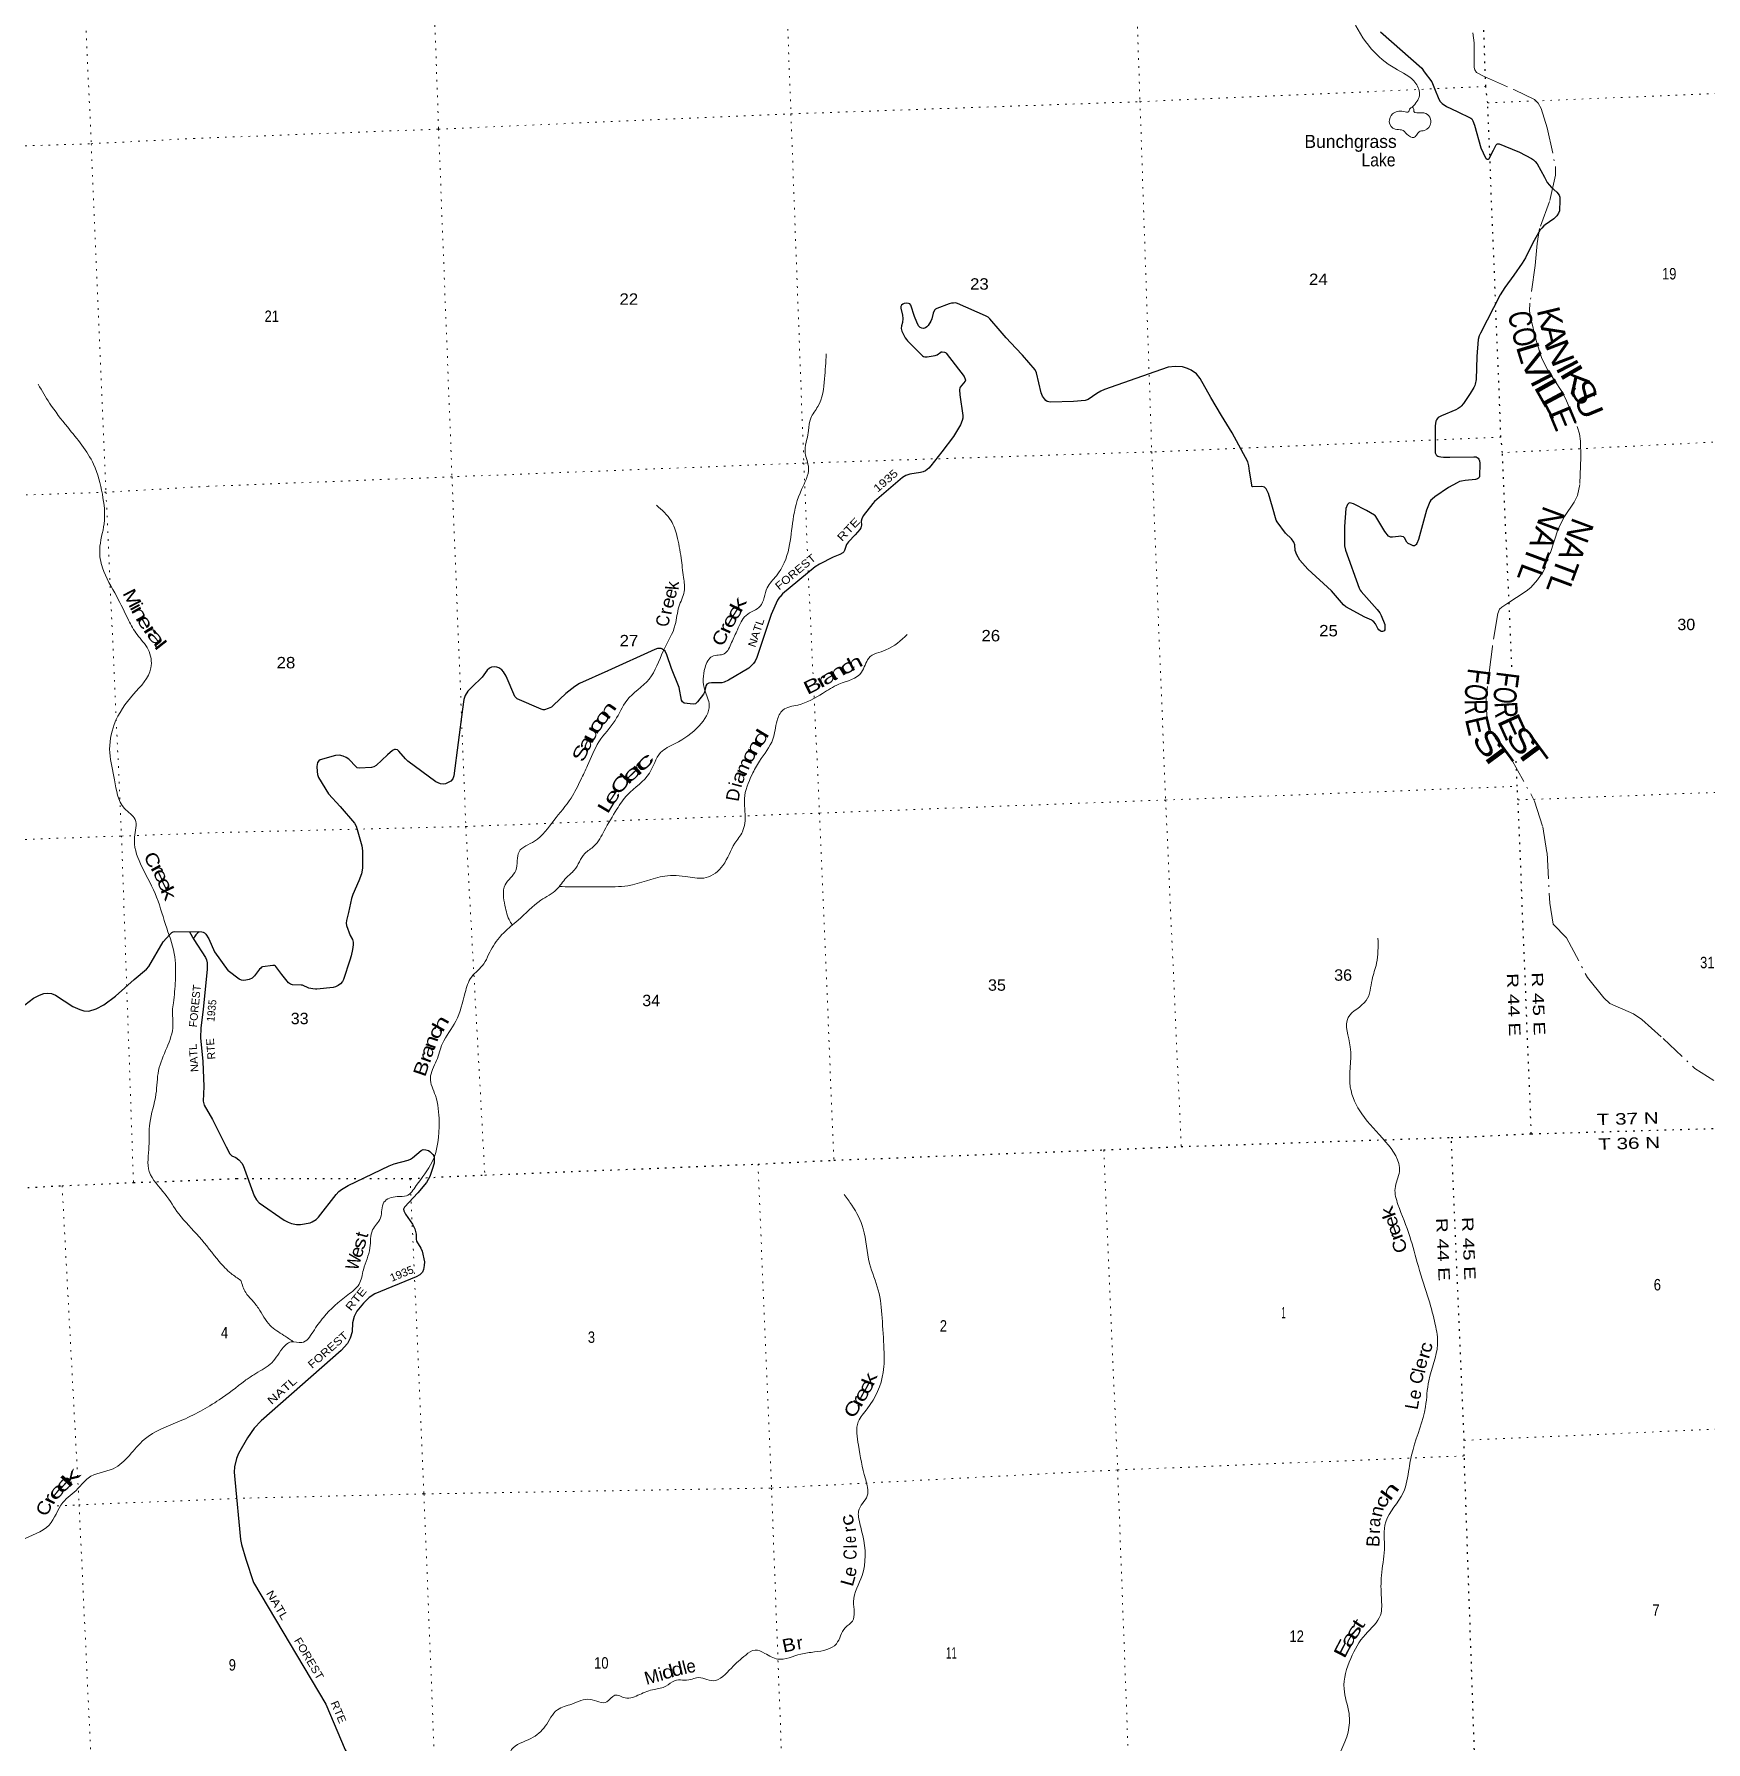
# Model space of a CAD drawing. Header units: feet. Extents: x 727543 to 978287, y 379550 to 572970.
# Drawn here: x 911466 to 937058, y 435364 to 461511 of the extents above; entities that cross this region are included whole.
import ezdxf
from ezdxf.enums import TextEntityAlignment as Align

# ---------------------------------------------------------------- set-up
doc = ezdxf.new("R2010")
doc.units = ezdxf.units.FT
doc.header["$LTSCALE"] = 80
doc.linetypes.add('DOT_DASHED', pattern=[7.7, 5, -1.2, 0.3, -1.2])
doc.linetypes.add('DOTTED', pattern=[1.5, 0.3, -1.2])
for name, color, linetype, lineweight in [('29', 7, 'Continuous', 25), ('39', 7, 'Continuous', 13), ('44', 7, 'DOT_DASHED', 13), ('6', 7, 'DOTTED', 25), ('7', 7, 'DOTTED', 13)]:
    doc.layers.add(name, color=color, linetype=linetype, lineweight=lineweight)
doc.layers.add('30', color=7, linetype='Continuous')
doc.layers.add('41', color=7, linetype='Continuous')

msp = doc.modelspace()

# ---------------------------------------------------------------- linework, layer by layer
at = {"layer": '29'}
for points in [[(932076.58, 461547.99), (932707.57, 460990.46), (932747.12, 460935.48), (932861.25, 460778.5), (932905.9, 460677.43), (932969.24, 460516.68), (932992.08, 460479.27), (933023.56, 460448.12), (933085.53, 460404.46), (933248.62, 460325.15), (933458.86, 460225.82), (933474.48, 460212.39), (933490.49, 460184.2), (933514.5, 460117.09), (933615.57, 459772.53), (933682.67, 459617.92), (933692.97, 459604.44), (933711.66, 459598.21), (933726.2, 459598.21), (933739.36, 459605.81), (933805.89, 459732.86), (933848.72, 459818.47), (933857.11, 459827.94), (933867.24, 459831.56), (933894.41, 459828.86), (933980.95, 459797.28), (934203.13, 459702.38), (934388.75, 459605.6), (934418.78, 459587.82), (934446.88, 459559.94), (934476.93, 459523.4), (934586.96, 459321.36), (934630.69, 459239.86), (934662.79, 459199.25), (934690.16, 459170.02), (934778.05, 459093.26), (934810.6, 459047.44), (934821.66, 459012.22), (934823.04, 458969.41), (934815.43, 458806.5), (934801.06, 458767.45), (934779.08, 458729.62), (934731.3, 458680.53), (934600.49, 458592.47), (934579.72, 458575.85), (934546.46, 458541.32), (934523.73, 458512.55), (934408.59, 458313.21), (934297.37, 458084.48), (934245.06, 458003.73), (934116.87, 457819.28)], [(934116.87, 457819.28), (933981.62, 457630.37), (933909.78, 457521.29), (933605.75, 456932.16), (933588.15, 456893.76), (933572.68, 456835.58), (933552.48, 456575.34), (933539.19, 456220.77), (933525.85, 456150.87), (933519.62, 456130.09), (933503.99, 456100.97), (933451.2, 456006.46), (933346.16, 455855.76), (933312.46, 455813.19), (933296.32, 455797.58), (933267.81, 455777.86), (933229.49, 455757.33), (933012.97, 455667.33), (932980.66, 455652.12), (932960.97, 455638.64), (932943.99, 455620.67), (932933.97, 455607.47), (932926.66, 455585.62), (932918.39, 455551.37), (932913.08, 455512.96), (932912.34, 455142.74), (932915.79, 455101.49), (932923.54, 455078.6), (932930.32, 455067.2), (932940.15, 455057.82), (932953.17, 455049.54), (932971.75, 455042.19)], [(926256.91, 456966.04), (926095.44, 457153.52), (926069.88, 457176.43), (926028.35, 457199.28), (925602.62, 457384.23), (925571.47, 457394.62), (925540.89, 457393.82), (925509.16, 457390.46), (925473.86, 457380.07), (925284.88, 457311.5), (925264.11, 457299.03), (925250.51, 457285.15), (925226.73, 457240.84), (925208.29, 457152.91), (925193.5, 457114.08), (925154.04, 457049.67), (925131.2, 457026.81), (925109.91, 457013.3), (925095.37, 457008.11), (925079.28, 457006.03), (925054.36, 457008.11), (925029.96, 457021.61), (925006.59, 457045.51), (924976.46, 457102.61), (924941.67, 457187.92), (924886.01, 457363.04), (924872.12, 457379.03), (924851.36, 457386.31), (924826.44, 457389.42), (924786.74, 457385.75), (924762.06, 457376.96), (924744.4, 457361.37), (924734.02, 457342.67), (924732.57, 457315.46), (924760, 457207.77), (924766.73, 457154.61), (924761.5, 457093.14), (924743.88, 457043.44), (924740.09, 457003.87), (924742.84, 456984.21), (924751.15, 456963.43), (924802.55, 456859.53), (924819.67, 456835.62), (924837.86, 456814.85), (925065.78, 456585.24), (925082.4, 456573.81), (925101.41, 456569.75), (925138.47, 456571.73), (925259.67, 456591.34), (925292.15, 456602.9), (925345.1, 456640.3), (925353.41, 456644.46), (925364.64, 456645.28), (925403.25, 456643.42), (925418.83, 456637.19), (925429.56, 456627.42), (925702.07, 456268.69), (925719.95, 456228.85), (925724.1, 456214.31), (925716.28, 456198.76), (925644.69, 456105.74), (925638.95, 456093.78), (925632.72, 456062.61), (925636.26, 455986.74), (925683.6, 455671.94), (925683.6, 455632.46), (925674.38, 455595.73), (925648.3, 455528.56), (925539.02, 455351.61), (925359.95, 455117.37)], [(929645.1, 455673.71), (929479.87, 455947.1), (929317.91, 456239.23), (929259.61, 456307.65), (929180.84, 456363.92), (929122.69, 456393.01), (929047.93, 456417.94), (928936.21, 456423.18), (928827.8, 456409.63), (928620.85, 456341.82), (927852.77, 456068.84), (927797.73, 456043.9), (927735.81, 456009.31), (927603.87, 455916.2), (927554.76, 455902.6), (927375.4, 455888.15), (927027.26, 455877.66), (926973.05, 455888.27), (926951.47, 455900.52), (926931.73, 455927.53), (926903.7, 455969.09), (926882.58, 456017.92), (926812.33, 456324.43), (926789.36, 456368.79), (926597.34, 456595.52), (926492.5, 456702.64), (926347.82, 456860.48), (926256.91, 456966.04)], [(930070.97, 454821.46), (930063.45, 454900.99), (930047.06, 454964.83), (929806.2, 455407.15), (929645.1, 455673.71)], [(925359.95, 455117.37), (925194.53, 454900.99), (925163.62, 454865.77), (925109.38, 454826.19), (925078.23, 454809.56), (925036.91, 454799), (924872.64, 454772.16), (924809.05, 454750.85), (924758.42, 454724.36), (924332.28, 454356.06), (924305.69, 454325.39), (924158.24, 454134.21), (924135.24, 454089.68), (924127.09, 454055.25), (924131.24, 453992.91), (924123.34, 453952.45), (924106.32, 453926.41), (924036.11, 453844.8), (923933.95, 453737.31), (923901.88, 453695.28), (923871.65, 453604.31), (923863.35, 453585.61), (923845.47, 453566.57), (923801.04, 453541.97), (923696.53, 453503.05), (923489.53, 453396.51), (923423.45, 453354.75), (922924.66, 452939.34), (922885.21, 452897.78), (922878.98, 452889.47), (922843.56, 452845.72), (922749.72, 452625.17), (922528.44, 451967.62), (922502.06, 451908.64), (922480.25, 451875.39), (922450.14, 451844.22), (922404.69, 451804.38), (922095.02, 451617.72), (922031.03, 451590.22), (921991.18, 451580.31), (921960.03, 451578.24), (921837.5, 451578.24), (921793.89, 451574.08), (921766.44, 451558.91), (921750.28, 451534.6), (921727.99, 451434.84), (921714.97, 451403.68), (921623.6, 451285.24), (921590.37, 451256.14), (921556.62, 451249.83), (921415.27, 451267.06), (921391, 451287.31), (921378.54, 451314.33), (921339.5, 451507.87)], [(932971.75, 455042.19), (932999.89, 455037.07), (933042.47, 455032.91), (933139.04, 455031.9), (933504.9, 455040.57), (933541.39, 455037.07), (933555.89, 455030.82), (933571.51, 455019.41), (933582.89, 455001.73), (933591.24, 454978.89), (933596.4, 454943.15), (933592.63, 454737.8), (933588.63, 454724.33), (933576.66, 454710.81), (933560.59, 454700.43), (933531.62, 454693.43), (933375.18, 454677.94), (933319.15, 454667.17), (933286.47, 454658.87), (933248.54, 454642.24), (933118.96, 454570.46), (932910.04, 454428.21), (932866.43, 454392.88), (932848.8, 454374.18), (932832.02, 454349.25), (932781.57, 454222.76), (932658.58, 453771.83), (932633.84, 453711.3), (932623.98, 453696.75), (932611, 453684.29), (932598.02, 453678.05), (932578.95, 453678.53), (932534.16, 453694.68), (932500.41, 453713.38), (932480.71, 453733.47), (932442.27, 453798.58), (932428.01, 453812.12), (932399.69, 453821.43), (932379.97, 453822.47), (932351.27, 453821.53), (932260.56, 453808.97), (932228.87, 453811.24), (932210.71, 453817.28), (932199.29, 453826.63), (932145.78, 453896.88), (932008.03, 454125.49), (931996.91, 454139.39), (931986, 454147.7), (931862.39, 454217.01), (931661.51, 454320.18), (931629.61, 454329.65), (931595.58, 454332.65), (931584.67, 454326.41), (931572.73, 454309.79), (931560.27, 454284.85), (931554.56, 454273.42), (931547.6, 454248.34), (931525.95, 453969.94), (931527.56, 453675.99), (931540.98, 453610.32), (931752.89, 453029.72), (931767.43, 452998.55), (931779.71, 452974.77), (932024.94, 452703.47), (932065.29, 452648.69), (932089.32, 452607.88), (932141.17, 452470.24), (932145.91, 452439.57), (932143.32, 452404.24), (932141.76, 452390.73), (932132.93, 452377.22), (932120.99, 452367.87), (932108.25, 452362.47), (932088.8, 452365.8), (932070.63, 452375.14), (932053.5, 452389.69), (932038.39, 452410.34), (932000.54, 452482.16), (931974.84, 452514.77), (931956.93, 452529.96), (931942.39, 452539.31), (931837.92, 452584.46), (931545.39, 452743.31), (931511.47, 452771.01), (931324.74, 452985.14), (930962.48, 453318.62), (930841.71, 453458.84), (930794.77, 453540.15), (930769.03, 453602.23), (930764.88, 453693.66), (930752.63, 453733.85), (930717.11, 453780.94), (930621.72, 453870.15), (930493.72, 454042.76), (930481.4, 454069.78), (930423.15, 454268.78)], [(930423.15, 454268.78), (930361.68, 454478.79), (930329.27, 454550.85), (930300.2, 454576.81), (930259.83, 454585.92), (930115.2, 454578.89), (930111.12, 454580.76), (930070.97, 454821.46)], [(921339.5, 451507.87), (921222, 451797.54), (921151.18, 452008.35), (921124.14, 452062.42), (921107.53, 452079.04), (921086.23, 452092.61), (921063.92, 452101.9), (921030.69, 452103.98), (921007.84, 452101.9), (920965.72, 452086.42), (920248.78, 451761.11), (920241.86, 451758.02)], [(920248.78, 451761.11), (919814.8, 451567.63), (919743.11, 451524.21), (919604.2, 451415.46), (919418.58, 451235.99), (919386.95, 451208.35), (919335.04, 451183.41), (919281.04, 451166.79), (919256.12, 451164.71), (919229.39, 451173.09), (918860.37, 451333.31), (918842.85, 451347.58), (918826.24, 451368.36), (918692.85, 451679.59), (918652.83, 451744.48), (918625.83, 451775.65), (918578.33, 451806.39), (918548.99, 451817.22), (918507.45, 451823.45), (918470.07, 451819.29), (918435.59, 451803.45), (918399.46, 451771.5), (918325.22, 451662.81), (918168.88, 451512.52), (918106.64, 451449.4), (918065.11, 451384.98), (918046.42, 451322.65), (918024.3, 451175.53), (917890.63, 450152.83), (917876.13, 450109.08), (917842.9, 450071.68), (917763.52, 450033.74), (917739.06, 450025.96), (917689.22, 450030.12), (917617.84, 450060.88), (917185.61, 450381.31), (917150.29, 450416.86), (917049.59, 450533), (917027.77, 450551.7), (916999.1, 450558.49), (916980.01, 450555.86), (916954.06, 450541.31), (916874.1, 450476.89), (916699.65, 450310.65), (916666.42, 450289.87), (916631.42, 450280.15), (916440.63, 450269.51), (916413.06, 450277.4), (916396.45, 450289.87), (916281.47, 450408.84), (916243.81, 450437.41), (916196.04, 450458.2), (916139.97, 450470.66), (916078.54, 450466.18), (915845.14, 450401.75), (915822.23, 450385.46), (915805.61, 450358.45), (915796.09, 450295.42), (915797.31, 450221.3), (915805.61, 450173.51), (915821.35, 450127.29), (915973.73, 449881.09), (916150.7, 449686.03), (916367.82, 449427.99), (916394.38, 449381.78), (916412.03, 449333.98), (916482.64, 449080.46), (916491.44, 449003.73), (916490.94, 448739.67), (916476.02, 448653.11), (916439.03, 448548.49), (916344.82, 448338.72), (916322.73, 448276.26), (916278.84, 448062.8), (916245.89, 447941.7), (916241.74, 447898.06), (916246.74, 447862.5), (916305.74, 447709.63), (916338.31, 447646.62), (916348.7, 447607.14), (916352.31, 447568.4), (916340.39, 447494.93), (916321.3, 447398.32), (916298.74, 447331.14)], [(912995.06, 447035.36), (913183.68, 447194.64), (913219.76, 447236.78), (913439.51, 447615.27), (913540.87, 447726.6), (913555.93, 447741.14), (913575.14, 447755.69), (913592.27, 447764), (913613.12, 447768.74), (914033.94, 447764.82), (914053.29, 447760.88), (914073.54, 447751.54), (914094.31, 447730.76), (914142.11, 447660.54), (914228.78, 447458.91), (914434.62, 447169.23)], [(913843.24, 447766.6), (913909.83, 447648.86), (914089.66, 447372.84), (914104.17, 447338.02), (914112.48, 447290.23), (914115.06, 447191.91), (914053.71, 446579.24), (914016.95, 446296.97), (914013.62, 446142.57), (914046.24, 445780.28), (914065.34, 445395.47), (914053.44, 445175.32), (914068.87, 445112.54), (914194.98, 444894.34), (914405.29, 444471.8), (914463.44, 444364.47), (914474.96, 444350.88), (914492.08, 444336.74), (914552.63, 444311.2)], [(913992.9, 447765.2), (913965.32, 447743.25), (913942.48, 447720.39), (913919.64, 447691.3), (913903.29, 447660.42)], [(916298.74, 447331.14), (916200.21, 447037.76), (916185.14, 447004.52), (916156.59, 446971.26), (916118.18, 446942.17), (916077.68, 446923.47), (916044.37, 446915.89), (915793.16, 446886.06), (915771.87, 446886.07), (915733.31, 446891.01), (915668.56, 446904.77), (915574.66, 446947.88), (915551.22, 446951.53), (915419.87, 446953.6), (915389.1, 446963.57), (915357.56, 446984.77), (915255.75, 447113.86), (915166.51, 447233.09), (915161.31, 447239.32), (915144.99, 447248.85), (915130.16, 447251.79), (915120.82, 447251.79), (914961.95, 447227.89), (914948.45, 447222.7), (914934.91, 447211.38), (914917.3, 447194.64), (914838.9, 447093.86), (914825.92, 447077.24), (914803.6, 447058.53), (914755.83, 447037.75), (914705.99, 447025.28), (914671.2, 447023.21), (914639.54, 447027.36), (914604.23, 447041.91), (914434.62, 447169.23)], [(912533.69, 446646.06), (912710.96, 446780.68), (912995.06, 447035.36)], [(910002.54, 446654.16), (910050.04, 446254.27), (910083.22, 446172.29), (910157.98, 446101.64), (910232.74, 446068.39), (910367.2, 446056.21), (910813.49, 446081.15), (910876.5, 446105.79), (910922.19, 446147.35), (911137.08, 446435.94), (911225.38, 446550.47), (911325.06, 446650.22), (911457.97, 446749.96), (911547.52, 446794.85), (911615.8, 446820.61), (911673.94, 446828.92), (911732.09, 446820.61), (911794.29, 446794.77), (912056.07, 446623.61), (912164.04, 446575.41), (912224.26, 446558.79), (912304.86, 446552.99), (912413.24, 446587.88), (912533.69, 446646.06)], [(914552.63, 444311.2), (914597.49, 444276.07), (914643.18, 444226.2), (914666, 444190.24), (914835.26, 443721.29), (914868.5, 443660.97), (914912.87, 443617.35), (915293.26, 443348.88), (915352.38, 443320.18), (915404.3, 443301.48), (915483.21, 443284.85), (915544.6, 443287.18), (915690.89, 443309.79), (915724.11, 443324.33), (915781.77, 443359.8), (915819.64, 443399.14), (916089.86, 443744.72), (916131.16, 443789.81), (916172.69, 443818.9), (916272.81, 443879.83), (916899.29, 444181.24), (916979.51, 444211.65), (917192.36, 444267.86), (917228.71, 444286.46), (917257.79, 444305.16), (917392.91, 444419.68), (917419.77, 444431.92), (917461.31, 444429.84), (917500.77, 444417.38), (917522.2, 444402.04), (917569.3, 444357.11), (917585.91, 444334.25), (917591.66, 444301.84), (917587.99, 444226.2), (917558.76, 444127.67), (917525.69, 444020.47), (917470.28, 443929.44), (917340.31, 443772.02), (917133.82, 443551.58), (917121.77, 443521.75), (917125.92, 443494.73), (917153.15, 443445.62), (917258.43, 443292.34), (917295.17, 443218.36), (917315.42, 443139.4), (917311.79, 443060.43), (917320.75, 443030.94), (917386.55, 442923.28), (917405.99, 442874.95), (917440.55, 442713.4), (917438.88, 442654.77), (917428.08, 442597.03), (917409.39, 442557.55), (917367.86, 442515.99), (917313.36, 442483.43), (916681.57, 442224.09), (916595.31, 442164.81), (916506.96, 442079.2), (916408.4, 441957.01), (916362.71, 441873.89), (916339.16, 441777.62), (916333.64, 441641.15), (916302.02, 441544.96), (916261.99, 441461.42), (916166.95, 441357.18), (914940.63, 440278.46), (914832.15, 440165.75), (914729.81, 440019.56)], [(914729.81, 440019.56), (914594.81, 439778.95), (914561.94, 439700.85), (914535.12, 439576.73), (914529.07, 439495.33), (914539.17, 439381.13), (914623.57, 438463.61), (914639.16, 438383.81), (914707.2, 438158.22), (914826.11, 437805.55)], [(914826.11, 437805.55), (915931.36, 435938.58), (916226.26, 435242.62), (916353.29, 435035.77), (916718.28, 434547.46), (916753.13, 434505.2), (916809.34, 434464.1), (917023.36, 434372.94), (917373.13, 434250.28), (917411.45, 434235.06), (917442.61, 434205.97), (917467.53, 434172.72), (917538.1, 434052.8), (917583.82, 433939.98), (917594.21, 433894.27), (917589.82, 433809.13), (917558.9, 433661.53), (917498.85, 433560.52), (917105.34, 433140.44), (917050.1, 433079.68), (917033.49, 433046.43), (917019.09, 433000.64), (917023.71, 432849.9), (917053.28, 432418.73)]]:
    msp.add_lwpolyline(points, dxfattribs=at)
at = {"layer": '39'}
for points in [[(938466.35, 479388.03), (938038.42, 479170.74), (937566.73, 478943.34), (936842.45, 478554.81), (936311.15, 478229.12), (935669.26, 477735.66), (935314.15, 477445.63), (934583.06, 476993.99), (933968.07, 476991.74), (933668.44, 476840.26), (933437.23, 476425.24), (933284.79, 475897), (933185.18, 475209.65), (932964, 474951.01), (932597.39, 474532.86), (932251.11, 474267.58), (931599.49, 473959.8), (931277.51, 473616.88), (931128.89, 473092.9), (931227.37, 472873.46), (931438.5, 472550.7), (931508.13, 472418.79), (931579.75, 472210.07), (931693.84, 471963.13), (931798.72, 471814.87), (931823.29, 471615.8), (931914.76, 471375.75), (932008.06, 471216.76), (932142.03, 471015.4), (932172.36, 470899.62), (932147.18, 470839.59), (932251.96, 470731.8), (932324.33, 470547.41), (932467.56, 470439.64), (932520.59, 470547.7), (932704.64, 470587.81), (932936.18, 470339), (933024.61, 470234.39), (933096.99, 470088.46), (933242.84, 469853.32), (933462.16, 469567.42), (933534.15, 469196.81), (933512.18, 468881.94), (933662.76, 468479.06), (933820.39, 468250.61), (934047.4, 468127.05), (934341.18, 467887.6), (934631.77, 467631.8), (934865.42, 467342.62), (935160.55, 467000.03), (935378.43, 466896.21), (935949.4, 466695.75), (936315.56, 466310.37), (936580.42, 465966.18), (936710.81, 465562.23), (936799.65, 464676.41), (936824.28, 464321.5), (937056.95, 463935.12), (937360.69, 463621.32), (937503.59, 463133.03), (937695.62, 462865.93), (937928.1, 462560.49), (938128.99, 462085.4), (938161.86, 461534.6), (938135.18, 461116.26), (938318.87, 461008.61), (938643.31, 460685.78), (938699.09, 460779.82), (938815.29, 460840.62), (939034.07, 460874.49), (939298.25, 460736.69), (939409.27, 460548.28), (939581.22, 460587.76), (939713.17, 460772.86), (939907.61, 460730.54), (940054, 460562.22), (940321.99, 460042.11), (940589.46, 459880.2), (940854.61, 459801.16), (941231.79, 459707.81), (941631.13, 459461.82), (941743.41, 459210.73), (941773.09, 459030.15), (941950.04, 458742.01), (942147.54, 458293.05), (942126.55, 458075.38), (942451.46, 457898.3), (942913.58, 457728.5), (943267.69, 457534.76), (943318.18, 457343.14), (943418.18, 456862.69)], [(926362.41, 470837.84), (926648.39, 470515.7), (927056.39, 470104.21), (927361.64, 469877.52), (927758.31, 469605.07), (927898.4, 469325.1), (928034.35, 469008.48), (928214.46, 468659.79), (928424.82, 468235.79), (928649.03, 467972.42), (929135.76, 467718.92), (929383.36, 467549.89), (929564.78, 467292.35), (929647.15, 466800.85), (929556.57, 466134.22), (929487.43, 465754.1), (929658.28, 465311.82), (930004.27, 464615.71), (930226.06, 464437.22), (930327.92, 464114.74), (930425.34, 463877.03), (930962.94, 463270.02), (931382.41, 462523.16), (931638.65, 461763.59), (931936.71, 461287.58), (932294.29, 460988.77), (932618.02, 460756.99), (932674.24, 460571.75), (932563.36, 460393.09)], [(932563.97, 460392.45), (932523.28, 460363.37), (932511.05, 460326.29), (932428.11, 460325.95), (932262.11, 460288.81), (932211.85, 460166.73), (932300.7, 460054.05), (932400.42, 460043.15), (932482.59, 459980.72), (932588.46, 459929.66), (932629.14, 459964.2), (932666.96, 460014.78), (932750.76, 460037.43), (932847.75, 460155.92), (932818.05, 460259.59), (932704.22, 460308.2), (932587.94, 460326.32), (932584.03, 460371.19), (932563.36, 460393.09)], [(923591.91, 456615.17), (923567.37, 456233.37), (923464.13, 455808.94), (923354.06, 455631.07), (923319.48, 455441.01), (923296.08, 455308.21), (923266.93, 455130.59), (923321.44, 454862.27), (923214.82, 454540.88), (923083.42, 454074.48), (923021.06, 453642.1), (922828.28, 453216.76), (922687.25, 453031.85), (922582.1, 452750.56), (922364.77, 452611.53), (922232.6, 452392.01), (922143.76, 452195.03), (922029.33, 452023), (921847.3, 451982.99), (921736.8, 451813.19), (921732.87, 451462.84), (921801.41, 451235.75), (921647.86, 450921.99), (921277.79, 450647.36), (921056.33, 450510.13), (920886.63, 450195.52), (920547.87, 449863.85), (920387.45, 449642.83), (920194.18, 449314.83), (920036.61, 449077.77), (919896.83, 448965.12), (919734.16, 448709.57), (919610.83, 448591.72), (919464.33, 448413.94), (919222.05, 448249.3), (918873.84, 447943.44), (918759.44, 447848.32), (918588.2, 447679.36), (918423.83, 447417.65), (918350.3, 447276.12), (918160.57, 447073.79), (918063.75, 446835.91), (917920.79, 446397.23), (917716.15, 446054.45), (917626.55, 445794.69), (917531.31, 445526.53), (917608.01, 445259.38), (917665.35, 444859.66), (917560.03, 444242.85), (917315.98, 443879.77), (917166.3, 443724.09), (917021.24, 443712.35), (916821.45, 443624.85), (916767.11, 443387.19), (916647.37, 443200.71), (916607.04, 442927.36), (916507.22, 442592.17), (916439.83, 442372.04), (916270.29, 442209.23), (915893.82, 441863.42), (915735.42, 441642.51), (915563.96, 441477.57), (915399.47, 441489.09), (915263.5, 441380.69), (915077.59, 441144.15), (914826.91, 440985.14), (914757.66, 440937.71), (914691.24, 440893.75)], [(911529.4, 456149.34), (911701.17, 455862.91), (911979.69, 455491.53), (912375.61, 454924.58), (912509.83, 454469.31), (912536.77, 454014.21), (912470.08, 453620.32), (912512.07, 453339.31), (912730.6, 452901.2), (912911.69, 452536.4), (913042.22, 452317.1), (913211.56, 452089.1), (913253.64, 451806.07), (912986.94, 451402.98), (912692.26, 450942.37), (912623.11, 450510.05), (912697.14, 450090.95), (912848.8, 449654.47), (913011.61, 449486.78), (913002.57, 449216.04), (913092.35, 448807.6), (913317.61, 448353.58), (913476.92, 447879.03), (913610.73, 447433.83), (913627.83, 447020.75), (913597.46, 446678.62), (913584.27, 446557.07), (913591.34, 446337.36), (913371.1, 445643.33), (913331.37, 445282.7), (913236.53, 444835.33), (913222.83, 444481.69), (913228.74, 444094.45), (913471.73, 443750.04), (913678.53, 443448.72), (913992.68, 443096.78), (914299.82, 442718.35), (914481.48, 442535.19), (914631.01, 442427.86)], [(920993.74, 454297.65), (921216.58, 454060.52), (921305.4, 453832.48), (921369.86, 453489.8), (921407.68, 453192.26), (921416.97, 452976.19), (921336.08, 452743.2), (921281.52, 452471.12), (921096.4, 452064.62), (920882.07, 451636.32), (920539.06, 451308.48), (920360.77, 451003.53), (920112.81, 450676.68), (919939.6, 450313.3), (919833.76, 450093.16), (919686.49, 449814.14), (919423.12, 449472.3), (919126.1, 449154.99), (918889.76, 448992.69), (918839.98, 448706.7), (918675.62, 448483.45), (918673.94, 448167.62), (918751.39, 447924.81), (918786.88, 447871.59)], [(919506.64, 448460.36), (919854.83, 448452.86), (920166.2, 448457.22), (920555.95, 448471.81), (921120.86, 448619.14), (921475.45, 448609.61), (921753.36, 448596), (922010.63, 448783.7), (922191.27, 449121.16), (922309.41, 449299.45), (922349.85, 449570.78), (922339.51, 449807.03), (922455.91, 450173.47), (922568.64, 450377.79), (922775.62, 450714.61), (922839.53, 451001.35), (922928.25, 451161.9), (923156.91, 451238.79), (923536.09, 451416.76), (923785.7, 451557.5), (924134.29, 451739.92), (924242.36, 451956.13), (924504.92, 452081.37), (924832.39, 452319.34)], [(932038.09, 447669.81), (932015.78, 447284.08), (931947.95, 447033.57), (931859.39, 446715.16), (931583.63, 446455.64), (931613.33, 446003.86), (931615.17, 445388.68), (931792.5, 444977.1), (932154.61, 444553.05), (932368.57, 444098.89), (932299.46, 443834.14), (932344.42, 443593.65), (932525.87, 443103.35), (932657.2, 442642.78), (932817.51, 442131.13), (932916.06, 441755.85), (932950.37, 441448.01), (932815.55, 440892.37), (932765.52, 440495.05), (932575.12, 439841.35), (932513.44, 439550.68), (932425.72, 439177.67), (932157.75, 438730.34), (932137.34, 438308.28), (932091.24, 437913.19), (932090.93, 437571.13), (932076.51, 437305.23), (931845.13, 437009.61), (931621.58, 436641.55), (931518.43, 436176.65), (931594.88, 435798.17), (931581.42, 435514.11), (931367.46, 434923.92), (931330.49, 434509.08), (931159.29, 434107.36), (931134.41, 433654.7), (931258.03, 433341.47), (931247.05, 433203.26), (931205.19, 433008.16)], [(916834.45, 432407.84), (916843.15, 432729.11), (916999.32, 432915.49), (917496.35, 433354.72), (917962.17, 433848.97), (917921.12, 434014.78), (917835.35, 434145.84), (917902.92, 434246.57), (918176.09, 434323.79), (918373.06, 434619.61), (918560.87, 434781.36), (918693.67, 434950.32), (918775.42, 435244.07), (919071.98, 435415.64), (919290.8, 435603.32), (919477.89, 435856.11), (919697.95, 435942.66), (919975.47, 436014.05), (920234.47, 435975.15), (920356.63, 436076.76), (920512.52, 436036.44), (920736.4, 436088.79), (920958.9, 436167.38), (921138.5, 436215.35), (921269.67, 436299.22), (921517.65, 436316.41), (921607.18, 436345.44), (921860.56, 436298.16), (922139.7, 436493.09), (922359.91, 436692.99), (922501.6, 436769.31), (922651.96, 436718.59), (922848.72, 436631.87), (923202.91, 436707.32), (923413.61, 436740.75), (923747, 436865.69), (923883.86, 437111.77), (923991.89, 437212.62), (924010.78, 437509.12), (924139.5, 437910.61), (924152, 438522.5), (924086.46, 438808.45), (924086.06, 438893.44), (924219.3, 439131.23), (924191.66, 439388.83), (924083.71, 439905.28), (924083.07, 440265.51), (924220.34, 440465.06), (924464.44, 441020.42), (924476.12, 441377.25), (924447.06, 441855.38), (924388.36, 442281.35), (924255.84, 442687.21), (924157.13, 443220.34), (923984.56, 443579.55), (923864.71, 443743.21)], [(915426.39, 441495.58), (915289.16, 441586.47), (915078.83, 441739.26), (914899.11, 442002.96), (914792.96, 442136.99), (914704.42, 442243.61), (914631.01, 442427.86)], [(908095.09, 438184.82), (908676.75, 438167.39), (908961.49, 438183.69), (909376.38, 438087.61), (909817.71, 437988.46), (910082.28, 437905.15), (910279.08, 437894.06), (910564.36, 437995.13), (910752.87, 438086.66), (911270.26, 438448.32), (911695.72, 438683.58), (911904.2, 439026.07), (912136.22, 439240.24), (912291.41, 439403.23), (912676.16, 439546.21), (913151.56, 439993.14), (913702.52, 440277.31), (914300.41, 440601.5), (914691.24, 440893.75)]]:
    msp.add_spline(points, degree=3, dxfattribs=at)
at = {"layer": '44'}
for points in [[(933491.11, 461528.93), (933509.51, 461378.78), (933509.12, 461000.62), (933523.6, 460965.42), (933548.87, 460925.68), (933655.93, 460868.96), (934128.96, 460656.17), (934437.01, 460512.04), (934489.27, 460452.49), (934536.2, 460373.02), (934629.34, 460078.24), (934756.4, 459484.42), (934756.28, 459352.52), (934664.24, 458947.01), (934510.12, 458533.31), (934473.03, 458306.96), (934447.2, 457965.9), (934364.39, 457391.75), (934359.31, 457273.86), (934373.74, 457179.82), (934460.51, 456817.82), (934539.81, 456558.64), (934586.74, 456461.11), (934637.27, 456363.45), (934852.54, 456036.98), (934915.25, 455919.27), (935088.14, 455504.12), (935122.82, 455391.88), (935140.86, 455279.8), (935142.93, 455031.33), (935126.43, 454615.26), (935093.93, 454448.98), (935043.44, 454345.98), (934891.77, 454127.5), (934798.7, 453937.16), (934603.65, 453351.05), (934561.46, 453271.5), (934478.43, 453155.81), (934380.96, 453040.32), (934307.4, 452982.67), (934009.13, 452787.36), (933933.32, 452736.79), (933900.83, 452704.38), (933871.56, 452641.6), (933790.65, 452135.91), (933695.28, 451382.31), (933704.08, 451046.28), (933722.13, 450937.92), (933768.44, 450835.74), (934078.95, 450416.13), (934436.77, 449766.85)], [(934436.77, 449766.85), (934561.45, 449373.83), (934626.07, 448974.91), (934667.89, 448205.98), (934720.05, 447883.96), (934925.58, 447673.9), (935243.87, 447067.49), (935494.63, 446754.97), (935587.91, 446669.16), (935950.62, 446512.86), (936075.83, 446422.64), (936404.76, 446130.45), (936891.37, 445672.73), (937180.58, 445487.71)]]:
    msp.add_lwpolyline(points, dxfattribs=at)
at = {"layer": '6'}
for points in [[(934087.97, 451824.15), (933943.69, 455103.57), (933921.24, 455339.18), (933718.24, 460457.08), (933688.89, 460708.52), (933513.69, 465759.08), (933487.98, 466057.26), (933290.25, 471074.24), (933272.08, 471382.94), (933066.91, 476735.51), (932978.44, 479154.41)], [(934386.17, 444673.37), (934183.48, 449785.22), (934168.46, 449994.91), (934151.44, 450381.73)], [(914565.99, 443987.53), (917223.2, 443990.21), (918365.69, 444042.68), (922547.36, 444209.72), (923709.71, 444269.31), (927839.24, 444427.51), (929026.33, 444478.29), (933160.96, 444616.52), (934386.17, 444673.37), (939160.1, 444813.11), (939743.88, 444831.91), (944498.26, 444958.47), (945045.11, 444990.48)], [(933595.17, 433108.16), (933543.11, 434488.74), (933534.97, 434644.16), (933359.36, 439741.25), (933356.99, 439979.95), (933160.96, 444616.52)], [(885511.59, 442761.65), (886330.74, 442836.66), (890723.02, 442988.54), (891654.37, 443032.12), (896052.88, 443180.19), (896988.43, 443219.89), (901435.89, 443408.06), (902306.43, 443453.49), (906587.98, 443639.73), (907651.96, 443657.81), (911893.6, 443878.95), (912986.73, 443926.32), (914565.99, 443987.53)]]:
    msp.add_lwpolyline(points, dxfattribs=at)
at = {"layer": '7'}
msp.add_line((923315.1, 453296.76), (923391, 451688.69), dxfattribs=at)
for points in [[(922302.57, 478706.61), (922421.13, 476286.52), (922611.14, 471030.3), (922849.33, 465665.32), (923051.62, 460290.34), (923248.4, 454943.4), (923304.38, 453561.51)], [(917064.14, 476036.94), (917250.2, 470701.58), (917470.66, 465366.02), (917657.36, 460057), (917863.06, 454732.8), (918074.39, 449378.54), (918365.69, 444042.68)], [(911698.54, 475780.36), (911896.33, 470464.02), (912095.73, 465157.82), (912340.43, 459833.08), (912565.34, 454497.54), (912803.33, 449237.13), (912986.73, 443926.32)], [(928083.92, 469513.91), (928211.38, 465818.01), (928395.1, 460488.6), (928575.09, 455114.46), (928787.17, 449784.53), (929026.33, 444478.29)], [(913908.43, 459913.16), (917657.36, 460057), (923051.62, 460290.34), (928395.74, 460476.49), (933688.89, 460708.52)], [(933718.24, 460457.08), (939104.85, 460681.92), (944365.67, 460914.64)], [(883464.87, 458586.35), (885709.54, 458724.14), (891050.69, 458936.37), (896351.41, 459147.16), (901661.14, 459336.07), (907009.83, 459659.56), (912340.43, 459833.08), (913908.43, 459913.16)], [(944594.07, 455561.57), (939324.04, 455370.57), (933943.69, 455103.57)], [(933921.24, 455339.18), (928575.09, 455114.46), (923248.4, 454943.4), (917863.06, 454732.8), (914128.31, 454587.6)], [(914128.31, 454587.6), (912565.34, 454497.54), (907219.06, 454311.35), (901869.63, 454005.99), (896579.69, 453827.88), (891267.86, 453640.91), (885906.42, 453429.96), (883677.6, 453256.23)], [(923405.69, 451377.28), (923490.3, 449584.69), (923709.71, 444269.31)], [(914347.13, 449288.05), (918074.39, 449378.54), (923490.3, 449584.69), (928787.17, 449784.53), (934168.46, 449994.91)], [(934183.48, 449785.22), (939542.79, 449990.39), (944822.41, 450209.93)], [(908810.59, 449092.58), (912803.5, 449233.1), (914347.13, 449288.05)], [(927839.24, 444427.51), (928053.15, 439526.74), (928251.2, 434194.04), (928314.63, 432886.33)], [(917223.2, 443990.21), (917433.41, 439160.09), (917645.15, 433797.76), (917689.8, 432443.81)], [(922547.36, 444209.72), (922754.35, 439247.87), (922954, 433923.35), (923011.79, 432664.84)], [(911893.6, 443878.95), (912154.56, 438992.69), (912405.31, 433619.73), (912450.76, 432227.5)], [(933356.99, 439979.95), (939253.57, 440241.94), (944639.9, 440240.08), (945247.91, 440237.68)], [(914767.91, 439096.87), (917433.41, 439160.09), (922754.24, 439249.89), (928053.15, 439526.74), (933359.36, 439741.25)], [(911820.66, 438978.57), (912148.5, 438992.47), (914767.91, 439096.87)]]:
    msp.add_lwpolyline(points, dxfattribs=at)

# ---------------------------------------------------------------- texts
at = {"layer": '30'}
for s, rotation, width, p in [('1935', 40.836, 1.2, (924539.96, 454628.08)), ('RTE', 46.456, 1.3, (923976.75, 453885.89)), ('FOREST', 39.789, 1.15, (923159.25, 453230.03)), ('NATL', 71.401, 1.1, (922575.63, 452327.31)), ('1935', 84.282, 0.95, (914241.29, 446554.08)), ('NATL', 94.342, 1.05, (913967.39, 445839.56)), ('1935', 22.317, 1.05, (917115.38, 442477.84)), ('RTE', 51.11, 1.25, (916440.07, 442107.77)), ('FOREST', 41.336, 1.15, (916002.48, 441319.06)), ('NATL', 41.336, 1.3, (915300.61, 440696.34)), ('NATL', 300.626, 1.2, (915138.09, 437426.65)), ('FOREST', 300.626, 1.1, (915621.54, 436608.71)), ('RTE', 292.964, 1.1, (916070.44, 435797.54))]:
    msp.add_text(s, height=120, rotation=rotation, dxfattribs=dict(at, width=width)).set_placement(p, align=Align.CENTER)
for s, rotation, p in [('FOREST', 84.282, (913987.92, 446624.72)), ('RTE', 94.342, (914229.04, 445976.71))]:
    msp.add_text(s, height=120, rotation=rotation, dxfattribs=at).set_placement(p, align=Align.CENTER)
at = {"layer": '41'}
msp.add_text('Bunchgrass', height=200, dxfattribs=at).set_placement((931618.66, 459768.19), align=Align.CENTER)
at = {"layer": '41', "width": 0.9}
msp.add_text('Lake', height=200, dxfattribs=at).set_placement((932046.62, 459485.98), align=Align.CENTER)
at = {"layer": '41'}
for s, rotation, p in [('k', 85.688, (921334.79, 453060.43)), ('e', 77.428, (921296.41, 452926.46)), ('i', 75.405, (922297.91, 449993.84)), ('D', 79.771, (922265.47, 449847.18)), ('t', 74.713, (916574.9, 443102.48)), ('C', 76.679, (932726.51, 440920.34)), ('l', 77.255, (932761.43, 441026.15)), ('L', 80.136, (932657.17, 440513.98)), ('e', 77.796, (932694.32, 440664.6)), ('r', 97.149, (924043.14, 438630.54)), ('B', 87.215, (932063.32, 438433.34)), ('r', 88.778, (932067.71, 438592.94)), ('l', 90.387, (924063.3, 438353.7)), ('e', 77.945, (924048.78, 437950.81)), ('M', 15.441, (920947.28, 436264.23)), ('i', 15.467, (921084.66, 436302.23)), ('l', 14.385, (921448.5, 436405.91))]:
    msp.add_text(s, height=200, rotation=rotation, dxfattribs=at).set_placement(p, align=Align.CENTER)
for s, rotation, width, p in [('M', 297.385, 1.25, (912877.54, 452829.3)), ('e', 74.64, 1.1, (921256.34, 452780.81)), ('k', 62.177, 1.6, (922331.56, 452731.14)), ('i', 298.415, 1.25, (912944.25, 452699.11)), ('n', 299.415, 1.55, (912998.26, 452591.99)), ('C', 81.391, 0.9, (921188.97, 452513.21)), ('r', 80.501, 1.05, (921226.09, 452657.6)), ('e', 61.151, 1.45, (922193.05, 452486.01)), ('e', 57.741, 1.55, (922267.86, 452611.76)), ('e', 299.49, 1.45, (913081.92, 452458.42)), ('r', 303.033, 1.75, (913169.25, 452325.43)), ('a', 308.355, 1.85, (913258.88, 452210.66)), ('C', 66.111, 1.2, (922059.04, 452227.77)), ('r', 65.796, 1.45, (922131.15, 452370.76)), ('l', 308.241, 1.55, (913324.87, 452094.34)), ('n', 31.619, 1.65, (923810.71, 451663.27)), ('c', 30.619, 1.7, (923956.22, 451739.22)), ('h', 27.627, 1.5, (924075.15, 451799.26)), ('B', 26.143, 1.5, (923422.29, 451450.02)), ('r', 29.237, 1.65, (923570.26, 451527.58)), ('a', 29.595, 1.55, (923673.84, 451587.28)), ('o', 56.429, 1.6, (920235.98, 450994.45)), ('n', 55.11, 1.75, (920324.21, 451104.42)), ('u', 61.475, 1.6, (920065.23, 450750.22)), ('c', 59.267, 1.7, (920145.54, 450873.88)), ('d', 58.679, 1.7, (922662.75, 450687.54)), ('S', 64.554, 1.4, (919921.37, 450461.16)), ('a', 64.475, 1.45, (919992.64, 450610.69)), ('o', 64.441, 1.35, (922490.41, 450423.16)), ('n', 62.179, 1.5, (922564.05, 450543.54)), ('e', 43.957, 2, (920673.7, 450121.13)), ('r', 41.877, 2.1, (920772.2, 450201.19)), ('c', 45.383, 2.25, (920869.87, 450297.2)), ('m', 66.78, 1.15, (922412.28, 450262.55)), ('C', 52.425, 1.55, (920514.38, 449964.66)), ('l', 48.589, 1.65, (920596.28, 450046.82)), ('a', 70.813, 1.25, (922339.19, 450105.15)), ('L', 59.342, 1.55, (920303.39, 449657.9)), ('e', 55.629, 1.65, (920387.03, 449783.94)), ('C', 294.658, 1.2, (913186.29, 448828.01)), ('r', 298.982, 1.6, (913274.51, 448684.67)), ('e', 295.269, 1.35, (913321.01, 448589.41)), ('e', 296.948, 1.4, (913382.43, 448449.94)), ('k', 294.948, 1.5, (913435.16, 448315.8)), ('h', 60.605, 1.55, (917775.67, 446314.57)), ('n', 70.892, 1.3, (917627.56, 446049.33)), ('c', 67.594, 1.4, (917694.63, 446190.04)), ('r', 70.034, 1.35, (917543.42, 445800.15)), ('a', 71.046, 1.25, (917576.31, 445913.08)), ('B', 70.862, 1.3, (917486.91, 445642.63)), ('k', 109.831, 1.35, (932287.48, 443499.83)), ('e', 105.831, 1.1, (932333.14, 443353.56)), ('e', 108.497, 1.15, (932372.17, 443227.64)), ('e', 73.479, 1.1, (916496.84, 442837.17)), ('s', 73.479, 1.3, (916536.47, 442970.78)), ('r', 111.113, 1.35, (932406.96, 443135.77)), ('C', 110.807, 1.1, (932461.7, 442992.6)), ('W', 73.354, 0.9, (916449.72, 442679.1)), ('r', 73.473, 1.25, (932831.2, 441268.38)), ('c', 77.13, 1.15, (932862.57, 441383.71)), ('e', 74.669, 1.1, (932782.47, 441136.24)), ('k', 69.295, 1.4, (924345.85, 440883.47)), ('e', 61.715, 1.45, (924286.15, 440759.31)), ('C', 60.241, 1.3, (924078.84, 440411.25)), ('r', 61.715, 1.6, (924155.16, 440532.24)), ('e', 61.715, 1.45, (924216.17, 440637.95)), ('k', 47.627, 2.15, (912094.88, 439346.86)), ('e', 50.919, 1.8, (911881.68, 439139.58)), ('e', 47.791, 1.9, (911989.67, 439249.53)), ('h', 53.605, 1.8, (932300.14, 439143.92)), ('C', 67.823, 1.15, (911709.07, 438905.7)), ('r', 63.487, 1.55, (911788.57, 439037.37)), ('c', 72.704, 1.3, (932189.03, 439013.67)), ('c', 107.584, 1.3, (924005.2, 438783.04)), ('a', 84.932, 0.95, (932073.91, 438718.77)), ('n', 77.629, 1.1, (932112.49, 438872.89)), ('e', 90.149, 0.7, (924047.25, 438462.22)), ('C', 86.728, 0.8, (924055.8, 438225.81)), ('L', 74.475, 1.15, (924018.86, 437812.28)), ('t', 57.234, 1.5, (931820.96, 437119.14)), ('B', 11.633, 1.15, (923040.01, 436750.96)), ('r', 9.079, 1.05, (923199.9, 436783)), ('E', 62.526, 1.55, (931586.8, 436748.07)), ('a', 59.087, 1.6, (931667.87, 436888.5)), ('s', 59.532, 1.75, (931744.78, 437007.19)), ('d', 14.183, 1.25, (921191.2, 436339.69)), ('d', 13.04, 1.2, (921331.6, 436379.97)), ('e', 10.437, 0.95, (921537.91, 436426.18))]:
    msp.add_text(s, height=200, rotation=rotation, dxfattribs=dict(at, width=width)).set_placement(p, align=Align.CENTER)
at = {"layer": '44'}
for s, rotation, p in [('K', 283.479, (934502.71, 457132.66)), ('NATL', 249.593, (934370.1, 453746.51)), ('NATL', 249.593, (934816, 453567.21))]:
    msp.add_text(s, height=350, rotation=rotation, dxfattribs=at).set_placement(p, align=Align.CENTER)
for s, rotation, width, p in [('C', 278.724, 0.75, (934049.34, 457118.21)), ('O', 283.479, 0.8, (934114.09, 456834.82)), ('L', 287.012, 1.15, (934190.34, 456582.82)), ('A', 283.479, 1.1, (934567.51, 456862.34)), ('N', 291.012, 1.15, (934663.67, 456567.55)), ('V', 295.696, 1.3, (934290.51, 456338.27)), ('I', 297.4, 1.2, (934392.15, 456136.65)), ('I', 297.357, 1.15, (934784, 456339.8)), ('K', 300.4, 1.4, (934920.42, 456128.45)), ('L', 299.4, 1.5, (934507.01, 455948.19)), ('L', 298.046, 1.45, (934620.64, 455761.89)), ('S', 299.4, 1.1, (935040.27, 455946.56)), ('U', 292.609, 1.15, (935105.79, 455763.51)), ('E', 292.609, 1.1, (934705.25, 455561.29)), ('F', 262.787, 0.8, (933405.36, 451698.78)), ('F', 262.787, 0.8, (933845.45, 451651.19)), ('O', 262.787, 0.7, (933372.18, 451452.88)), ('R', 271.5, 0.7, (933369.26, 451202.02)), ('O', 262.787, 0.7, (933812.28, 451409.43)), ('E', 283.381, 0.9, (933400.47, 450885.16)), ('R', 273.5, 0.75, (933827.42, 451153)), ('E', 294.381, 1.15, (933932.18, 450833.2)), ('S', 306.501, 1.3, (933582.52, 450551.11)), ('S', 306.501, 1.3, (934098.48, 450591.02)), ('T', 306.501, 1.7, (934237.7, 450401.62)), ('T', 306.501, 1.7, (933709.29, 450361.71))]:
    msp.add_text(s, height=350, rotation=rotation, dxfattribs=dict(at, width=width)).set_placement(p, align=Align.CENTER)
at = {"layer": '6', "width": 1.35}
for s, rotation, p in [('R 45 E', 272.271, (934407.45, 446660.67)), ('R 44 E', 272.271, (934028.87, 446646.43)), ('T 37 N', 1.677, (935864.3, 444817.76)), ('T 36 N', 1.677, (935886.19, 444441.24)), ('R 44 E', 272.421, (932947.06, 442899.47)), ('R 45 E', 272.421, (933341.31, 442913.86))]:
    msp.add_text(s, height=175, rotation=rotation, dxfattribs=at).set_placement(p, align=Align.CENTER)
at = {"layer": '7'}
for s, width, p in [('24', 1.1, (931125.39, 457669.35)), ('19', 0.85, (936496.71, 457755.15)), ('23', 1.1, (925936.42, 457598.19)), ('22', 1.1, (920569.99, 457366.44)), ('21', 0.85, (915103.7, 457104.15)), ('26', 1.1, (926110.99, 452213.42)), ('25', 1.1, (931281.38, 452289.89)), ('30', 1.05, (936758.58, 452385.01)), ('27', 1.1, (920571.54, 452137.05)), ('28', 1.1, (915321.05, 451800.26)), ('31', 0.85, (937079.97, 447208.62)), ('36', 1.05, (931504.61, 447017.22)), ('35', 1.05, (926205.33, 446863.8)), ('34', 1.05, (920912.38, 446627.74)), ('33', 1.05, (915530.61, 446351.93)), ('6', 0.85, (936315.12, 442275.96)), ('1', 0.4, (930593.39, 441848.34)), ('3', 0.85, (919997.36, 441472.15)), ('2', 0.85, (925385.72, 441645.14)), ('7', 0.85, (936294.72, 437295.15)), ('12', 0.85, (930794.17, 436894.35)), ('10', 0.85, (920148.85, 436484.74)), ('11', 0.65, (925508.65, 436637.58))]:
    msp.add_text(s, height=175, dxfattribs=dict(at, width=width)).set_placement(p, align=Align.CENTER)
at = {"layer": '7', "width": 0.85}
for s, p in [('4', (914325.39, 441542.15)), ('9', (914444.27, 436455.18))]:
    msp.add_text(s, height=175, dxfattribs=at).set_placement(p)

doc.saveas('drawing.dxf')
